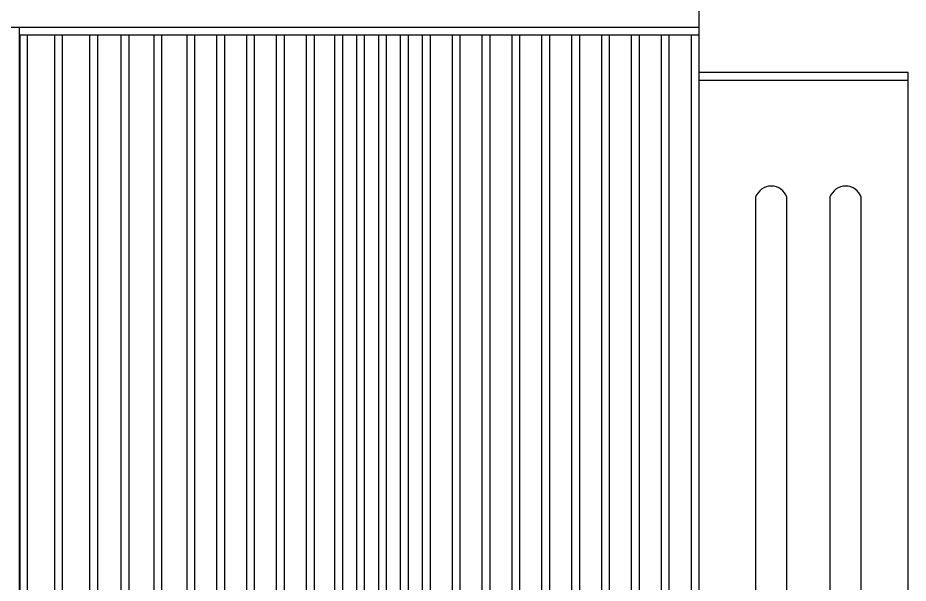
# Model space of a CAD drawing. Header units: millimetres. Extents: x 20927 to 53748, y 38421 to 54891.
# Drawn here: x 45796 to 46934, y 45795 to 46517 of the extents above; entities that cross this region are included whole.
import ezdxf

# ---------------------------------------------------------------- set-up
doc = ezdxf.new("R2010")
doc.units = ezdxf.units.MM
doc.layers.add('Btrans.', color=2, linetype='Continuous')
doc.layers.add('HIGHT', color=8, linetype='Continuous')

msp = doc.modelspace()

# ---------------------------------------------------------------- linework, layer by layer
at = {"layer": 'Btrans.'}
for p, q in [((46666.4, 46535.3), (46666.4, 44467.6)), ((44891.4, 46505.3), (46666.4, 46505.3))]:
    msp.add_line(p, q, dxfattribs=at)
for points in [[(46666.4, 44635.9), (46933.9, 44635.9), (46933.9, 46447.6), (46666.4, 46447.6)], [(46666.4, 46437.6), (46933.9, 46437.6)]]:
    msp.add_lwpolyline(points, dxfattribs=at)
at = {"layer": 'HIGHT'}
for p, q in [((45798, 46505.3), (45798, 44578.2)), ((45808, 46495.3), (45808, 44578.2)), ((45843, 46495.3), (45843, 44578.2)), ((45853, 46495.3), (45853, 44578.2)), ((45888, 46495.3), (45888, 44578.2)), ((45898, 46495.3), (45898, 44578.2)), ((45928, 46495.3), (45928, 44578.2)), ((45938, 46495.3), (45938, 44578.2)), ((45970, 46495.3), (45970, 44578.2)), ((45980, 46495.3), (45980, 44578.2)), ((46012, 46495.3), (46012, 44578.2)), ((46022, 46495.3), (46022, 44578.2)), ((46050.2, 46495.3), (46050.2, 44578.2)), ((46060.2, 46495.3), (46060.2, 44578.2)), ((46088.4, 46495.3), (46088.4, 44578.2)), ((46098.4, 46495.3), (46098.4, 44578.2)), ((46126.5, 46495.3), (46126.5, 44578.2)), ((46136.5, 46495.3), (46136.5, 44578.2)), ((46164.7, 46495.3), (46164.7, 44578.2)), ((46174.7, 46495.3), (46174.7, 44578.2)), ((46200.9, 46495.3), (46200.9, 44578.2)), ((46210.9, 46495.3), (46210.9, 44578.2)), ((46228.9, 46495.3), (46228.9, 44578.2)), ((46238.9, 46495.3), (46238.9, 44578.2)), ((46256.9, 46495.3), (46256.9, 44578.2)), ((46266.9, 46495.3), (46266.9, 44578.2)), ((46284.9, 46495.3), (46284.9, 44578.2)), ((46294.9, 46495.3), (46294.9, 44578.2)), ((46312.9, 46495.3), (46312.9, 44578.2)), ((46322.9, 46495.3), (46322.9, 44578.2)), ((46351, 46495.3), (46351, 44578.2)), ((46361, 46495.3), (46361, 44578.2)), ((46389.2, 46495.3), (46389.2, 44578.2)), ((46399.2, 46495.3), (46399.2, 44578.2)), ((46427.4, 46495.3), (46427.4, 44578.2)), ((46437.4, 46495.3), (46437.4, 44578.2)), ((46465.5, 46495.3), (46465.5, 44578.2)), ((46475.5, 46495.3), (46475.5, 44578.2)), ((46503.7, 46495.3), (46503.7, 44578.2)), ((46513.7, 46495.3), (46513.7, 44578.2)), ((46541.9, 46495.3), (46541.9, 44578.2)), ((46551.9, 46495.3), (46551.9, 44578.2)), ((46580, 46495.3), (46580, 44578.2)), ((46590, 46495.3), (46590, 44578.2)), ((46618.2, 46495.3), (46618.2, 44578.2)), ((46628.2, 46495.3), (46628.2, 44578.2)), ((46656.4, 46495.3), (46656.4, 44578.2))]:
    msp.add_line(p, q, dxfattribs=at)
msp.add_lwpolyline([(46666.4, 46495.3), (45798.9, 46495.3), (45798.9, 44568.6)], dxfattribs=at)
for points in [[(46738.9, 46287.9), (46738.9, 44795.6, 0.718827), (46778.9, 44795.6), (46778.9, 46287.9, 0.718827)], [(46833.9, 46287.9), (46833.9, 44795.6, 0.718827), (46873.9, 44795.6), (46873.9, 46287.9, 0.718827)]]:
    msp.add_lwpolyline(points, format="xyb", close=True, dxfattribs=at)

doc.saveas('drawing.dxf')
